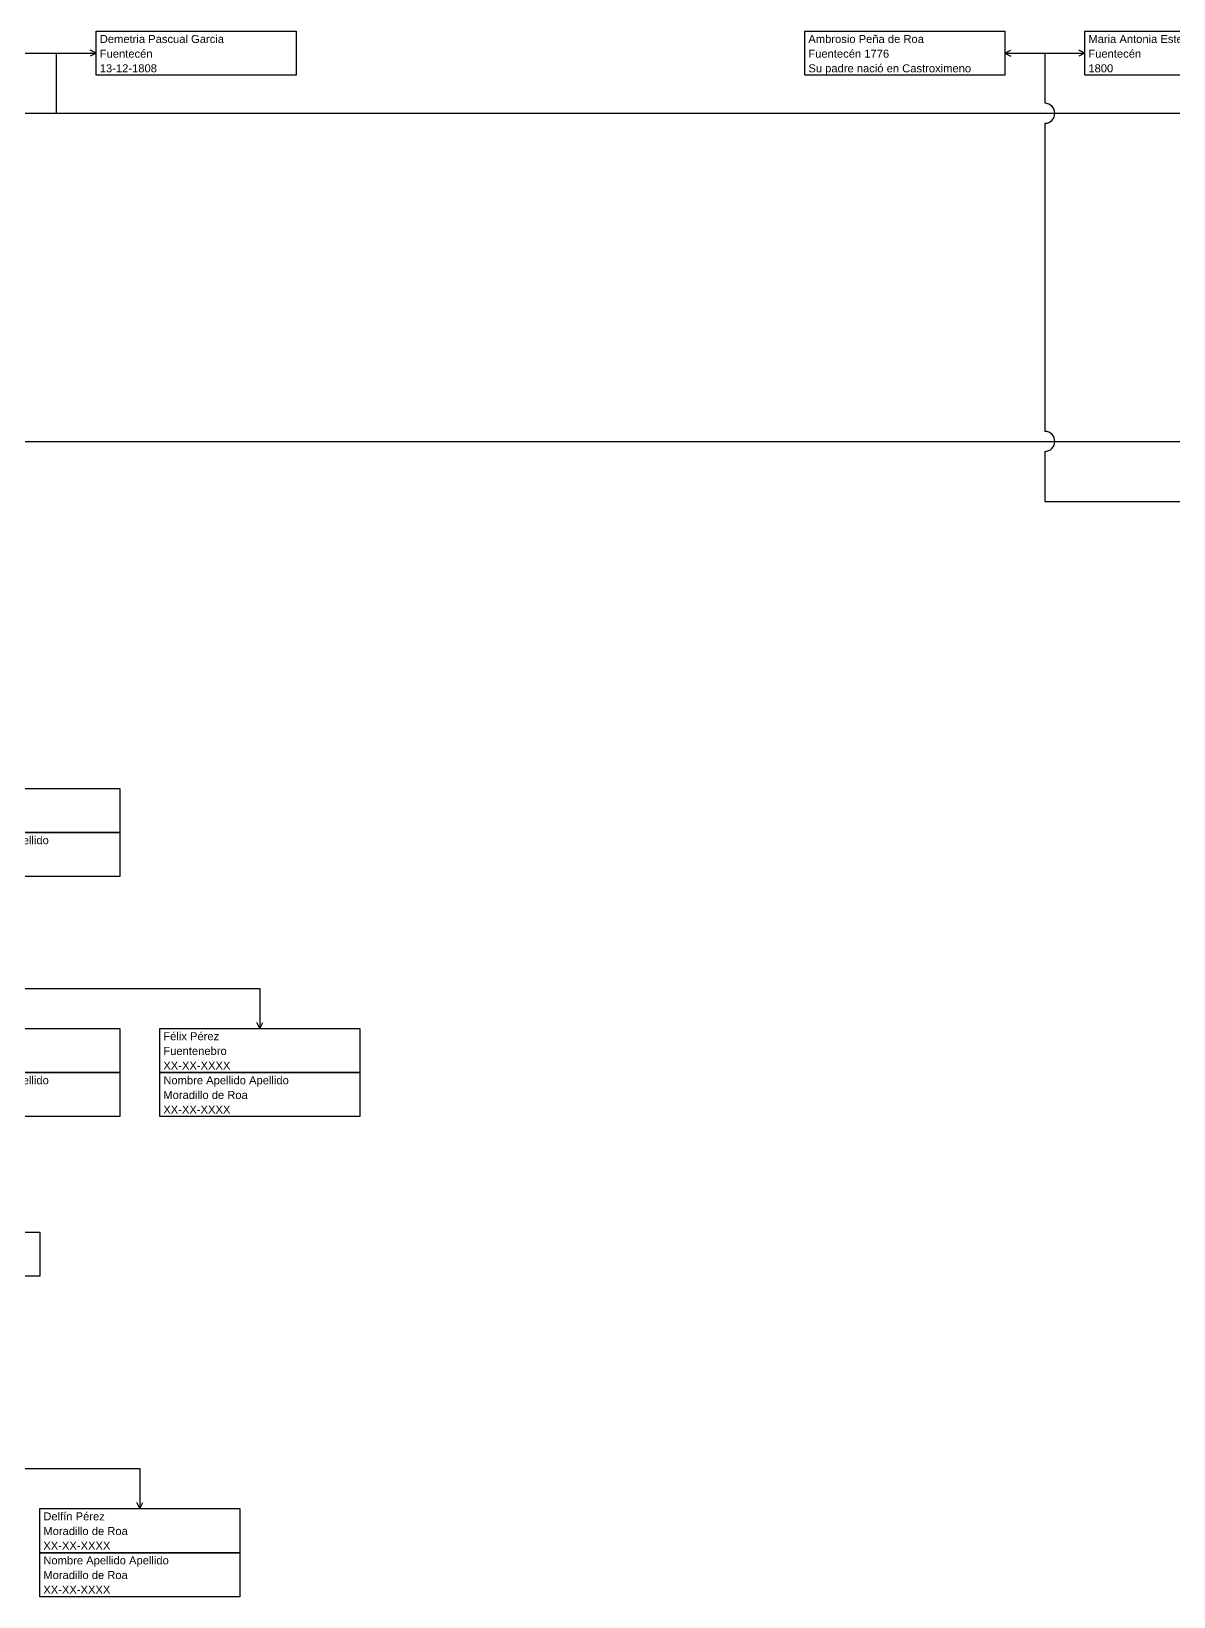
# Model space of a CAD drawing. Header units: millimetres. Extents: x -16844 to 23151, y -8543 to 4892.
# Drawn here: x 4074.9 to 4360.5, y 72.5 to 463.8 of the extents above; entities that cross this region are included whole.
import ezdxf

# ---------------------------------------------------------------- set-up
doc = ezdxf.new("R2010")
doc.units = ezdxf.units.MM
doc.styles.add('Arial', font='arial.ttf', dxfattribs={"height": 0.01})

# ---------------------------------------------------------------- blocks, each defined once
blk = doc.blocks.new('Casilla individual')
at = {"color": 0}
blk.add_lwpolyline([(0, 11), (50, 11), (50, 0), (0, 0)], close=True, dxfattribs=at)
at = {"color": 0, "style": 'Arial'}
for tag, p in [('NOMBRE', (0.88, 8.08)), ('LUGAR_NACIMIENTO', (0.88, 4.42)), ('FECHA', (0.88, 0.75))]:
    blk.add_attdef(tag, p, '', height=2, dxfattribs=at)
blk = doc.blocks.new('Flecha')
for q in [(1.5, 0.75), (1.5, -0.75)]:
    blk.add_line((0, 0), q)

msp = doc.modelspace()

# ---------------------------------------------------------------- linework, layer by layer
for p, q in [((3832.06, 224.5), (4132.06, 224.5)), ((3862.06, 104.5), (4102.06, 104.5))]:
    msp.add_line(p, q)
at = {"color": 3}
msp.add_lwpolyline([(3813.14, 458.26), (3813.14, 443.26), (4677.25, 443.26), (4677.25, 363.76)], dxfattribs=at)
at = {"color": 4}
for points in [[(4071.17, 458.26), (4091.17, 458.26)], [(4081.17, 458.26), (4081.17, 443.26)]]:
    msp.add_lwpolyline(points, dxfattribs=at)
at = {"color": 5}
for points in [[(4318.32, 458.26), (4338.32, 458.26)], [(4328.32, 458.26), (4328.32, 445.76)], [(4328.32, 440.76), (4328.32, 363.76)], [(4328.32, 358.76), (4328.32, 346.26), (4509.52, 346.26)]]:
    msp.add_lwpolyline(points, dxfattribs=at)
at = {"color": 1}
msp.add_lwpolyline([(3672.06, 361.26), (5109.51, 361.26)], dxfattribs=at)
for points in [[(4132.06, 224.5), (4132.06, 214.5)], [(4102.06, 104.5), (4102.06, 94.5)]]:
    msp.add_lwpolyline(points)
at = {"color": 5}
for centre in [(4328.32, 443.26), (4328.32, 361.26)]:
    msp.add_arc(centre, 2.5, 270, 90, dxfattribs=at)

# ---------------------------------------------------------------- block references
ref = msp.add_blockref('Casilla individual', (4091.17, 452.76))
ref.add_attrib('FECHA', '13-12-1808', (4092.05, 453.51), dxfattribs={"height": 2, "style": 'Arial'})
ref.add_attrib('LUGAR_NACIMIENTO', 'Fuentecén', (4092.05, 457.17), dxfattribs={"height": 2, "style": 'Arial'})
ref.add_attrib('NOMBRE', 'Demetria Pascual Garcia', (4092.05, 460.84), dxfattribs={"height": 2, "style": 'Arial'})
ref = msp.add_blockref('Casilla individual', (4268.32, 452.76))
ref.add_attrib('FECHA', 'Su padre nació en Castroximeno', (4269.2, 453.51), dxfattribs={"height": 2, "style": 'Arial'})
ref.add_attrib('LUGAR_NACIMIENTO', 'Fuentecén 1776', (4269.2, 457.17), dxfattribs={"height": 2, "style": 'Arial'})
ref.add_attrib('NOMBRE', 'Ambrosio Peña de Roa', (4269.2, 460.84), dxfattribs={"height": 2, "style": 'Arial'})
ref = msp.add_blockref('Casilla individual', (4338.32, 452.76))
ref.add_attrib('FECHA', '1800', (4339.2, 453.51), dxfattribs={"height": 2, "style": 'Arial'})
ref.add_attrib('LUGAR_NACIMIENTO', 'Fuentecén', (4339.2, 457.17), dxfattribs={"height": 2, "style": 'Arial'})
ref.add_attrib('NOMBRE', 'Maria Antonia Esteban Pérez', (4339.2, 460.84), dxfattribs={"height": 2, "style": 'Arial'})
for p, rotation in [((4091.17, 458.26), 180), ((4132.06, 214.5), 89.99999999999999), ((4102.06, 94.5), 89.99999999999999)]:
    msp.add_blockref('Flecha', p, dxfattribs=dict(rotation=rotation))
msp.add_blockref('Flecha', (4318.32, 458.26), dxfattribs=at)
at = {"color": 4, "rotation": 180}
msp.add_blockref('Flecha', (4338.32, 458.26), dxfattribs=at)
ref = msp.add_blockref('Casilla individual', (4047.06, 263.5))
ref.add_attrib('FECHA', 'XX-XX-XXXX', (4047.94, 264.25), dxfattribs={"height": 2, "style": 'Arial'})
ref.add_attrib('LUGAR_NACIMIENTO', 'Moradillo de Roa', (4047.94, 267.91), dxfattribs={"height": 2, "style": 'Arial'})
ref.add_attrib('NOMBRE', 'Ángela Sanz Pérez', (4047.94, 271.58), dxfattribs={"height": 2, "style": 'Arial'})
ref = msp.add_blockref('Casilla individual', (4047.06, 252.5))
ref.add_attrib('FECHA', 'XX-XX-XXXX', (4047.94, 253.25), dxfattribs={"height": 2, "style": 'Arial'})
ref.add_attrib('LUGAR_NACIMIENTO', 'Moradillo de Roa', (4047.94, 256.91), dxfattribs={"height": 2, "style": 'Arial'})
ref.add_attrib('NOMBRE', 'Nombre Apellido Apellido', (4047.94, 260.58), dxfattribs={"height": 2, "style": 'Arial'})
ref = msp.add_blockref('Casilla individual', (4047.06, 203.5))
ref.add_attrib('FECHA', 'XX-XX-XXXX', (4047.94, 204.25), dxfattribs={"height": 2, "style": 'Arial'})
ref.add_attrib('LUGAR_NACIMIENTO', 'Fuentenebro', (4047.94, 207.91), dxfattribs={"height": 2, "style": 'Arial'})
ref.add_attrib('NOMBRE', 'Áurea Pérez', (4047.94, 211.58), dxfattribs={"height": 2, "style": 'Arial'})
ref = msp.add_blockref('Casilla individual', (4107.06, 203.5))
ref.add_attrib('FECHA', 'XX-XX-XXXX', (4107.94, 204.25), dxfattribs={"height": 2, "style": 'Arial'})
ref.add_attrib('LUGAR_NACIMIENTO', 'Fuentenebro', (4107.94, 207.91), dxfattribs={"height": 2, "style": 'Arial'})
ref.add_attrib('NOMBRE', 'Félix Pérez', (4107.94, 211.58), dxfattribs={"height": 2, "style": 'Arial'})
ref = msp.add_blockref('Casilla individual', (4047.06, 192.5))
ref.add_attrib('FECHA', 'XX-XX-XXXX', (4047.94, 193.25), dxfattribs={"height": 2, "style": 'Arial'})
ref.add_attrib('LUGAR_NACIMIENTO', 'Fuentenebro', (4047.94, 196.91), dxfattribs={"height": 2, "style": 'Arial'})
ref.add_attrib('NOMBRE', 'Nombre Apellido Apellido', (4047.94, 200.58), dxfattribs={"height": 2, "style": 'Arial'})
ref = msp.add_blockref('Casilla individual', (4107.06, 192.5))
ref.add_attrib('FECHA', 'XX-XX-XXXX', (4107.94, 193.25), dxfattribs={"height": 2, "style": 'Arial'})
ref.add_attrib('LUGAR_NACIMIENTO', 'Moradillo de Roa', (4107.94, 196.91), dxfattribs={"height": 2, "style": 'Arial'})
ref.add_attrib('NOMBRE', 'Nombre Apellido Apellido', (4107.94, 200.58), dxfattribs={"height": 2, "style": 'Arial'})
ref = msp.add_blockref('Casilla individual', (4027.06, 152.62))
ref.add_attrib('FECHA', 'XX-XX-XXXX', (4027.94, 153.37), dxfattribs={"height": 2, "style": 'Arial'})
ref.add_attrib('LUGAR_NACIMIENTO', 'Aldehorno', (4027.94, 157.03), dxfattribs={"height": 2, "style": 'Arial'})
ref.add_attrib('NOMBRE', 'Delfina Salvador', (4027.94, 160.7), dxfattribs={"height": 2, "style": 'Arial'})
ref = msp.add_blockref('Casilla individual', (4077.06, 83.5))
ref.add_attrib('FECHA', 'XX-XX-XXXX', (4077.94, 84.25), dxfattribs={"height": 2, "style": 'Arial'})
ref.add_attrib('LUGAR_NACIMIENTO', 'Moradillo de Roa', (4077.94, 87.91), dxfattribs={"height": 2, "style": 'Arial'})
ref.add_attrib('NOMBRE', 'Delfín Pérez', (4077.94, 91.58), dxfattribs={"height": 2, "style": 'Arial'})
ref = msp.add_blockref('Casilla individual', (4077.06, 72.5))
ref.add_attrib('FECHA', 'XX-XX-XXXX', (4077.94, 73.25), dxfattribs={"height": 2, "style": 'Arial'})
ref.add_attrib('LUGAR_NACIMIENTO', 'Moradillo de Roa', (4077.94, 76.91), dxfattribs={"height": 2, "style": 'Arial'})
ref.add_attrib('NOMBRE', 'Nombre Apellido Apellido', (4077.94, 80.58), dxfattribs={"height": 2, "style": 'Arial'})

doc.saveas('drawing.dxf')
